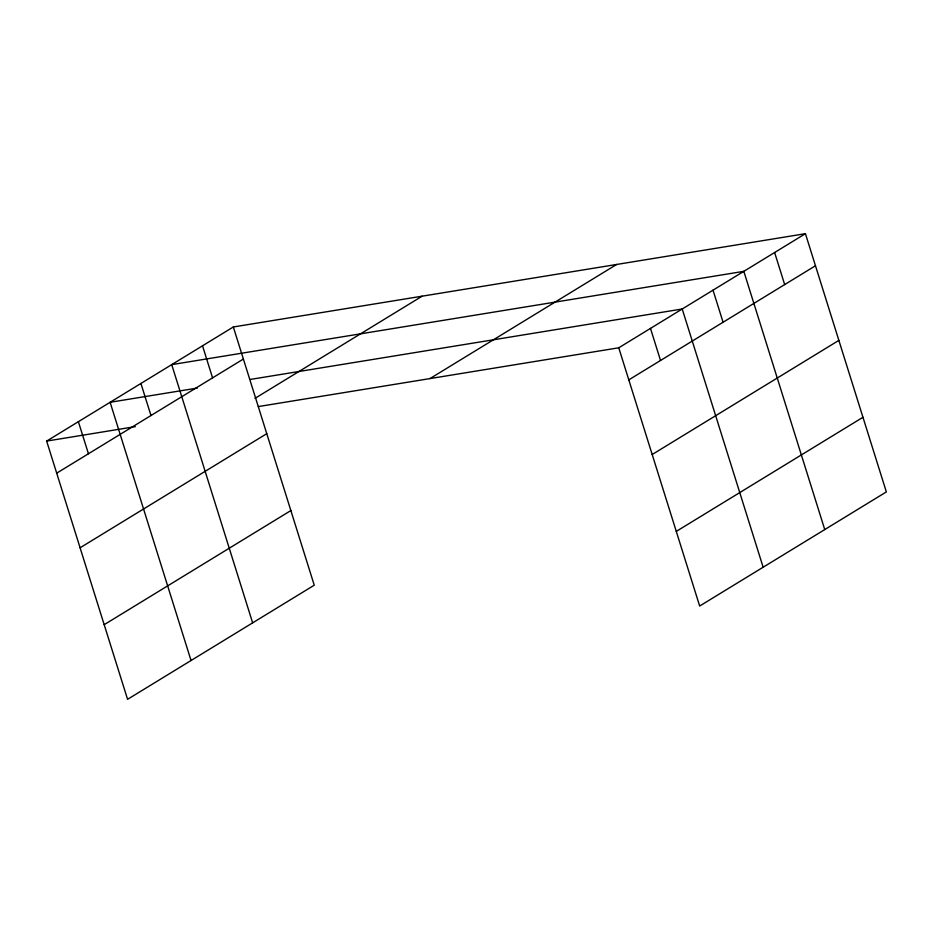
<?xml version="1.0" encoding="UTF-8"?>
<svg xmlns="http://www.w3.org/2000/svg" width="933" height="933" viewBox="0 0 933 933"><rect width="100%" height="100%" fill="white"/><g stroke="black" fill="none" stroke-linecap="round" stroke-linejoin="round"><path stroke-width="1.4" d="M233.332 326.97L314.246 585.201L127.576 699.318L46.65 441.087L233.332 326.97L805.424 233.682L886.35 491.913L699.668 606.03L618.754 347.799L805.424 233.682M56.703 473.159L243.373 359.042M254.977 398.368L422.124 296.193M80.086 547.788L266.768 433.67M429.961 378.588L616.631 264.471M104.181 624.678L290.863 510.561M628.795 379.871L815.477 265.753M652.19 454.499L838.86 340.382M676.285 531.39L862.967 417.273M197.364 388.058L110.117 402.286L191.043 660.517M250.289 379.439L682.221 308.998L763.147 567.229M46.65 441.087L135.32 426.626M258.324 406.578L618.754 347.799M774.623 252.516L784.676 284.577M824.749 529.571L743.823 271.34L171.719 364.628L252.645 622.859M713.022 290.175L723.075 322.235M650.488 328.404L660.529 360.465M202.519 345.805L212.572 377.865M140.918 383.463L150.971 415.523M78.384 421.693L88.437 453.753"/></g></svg>
